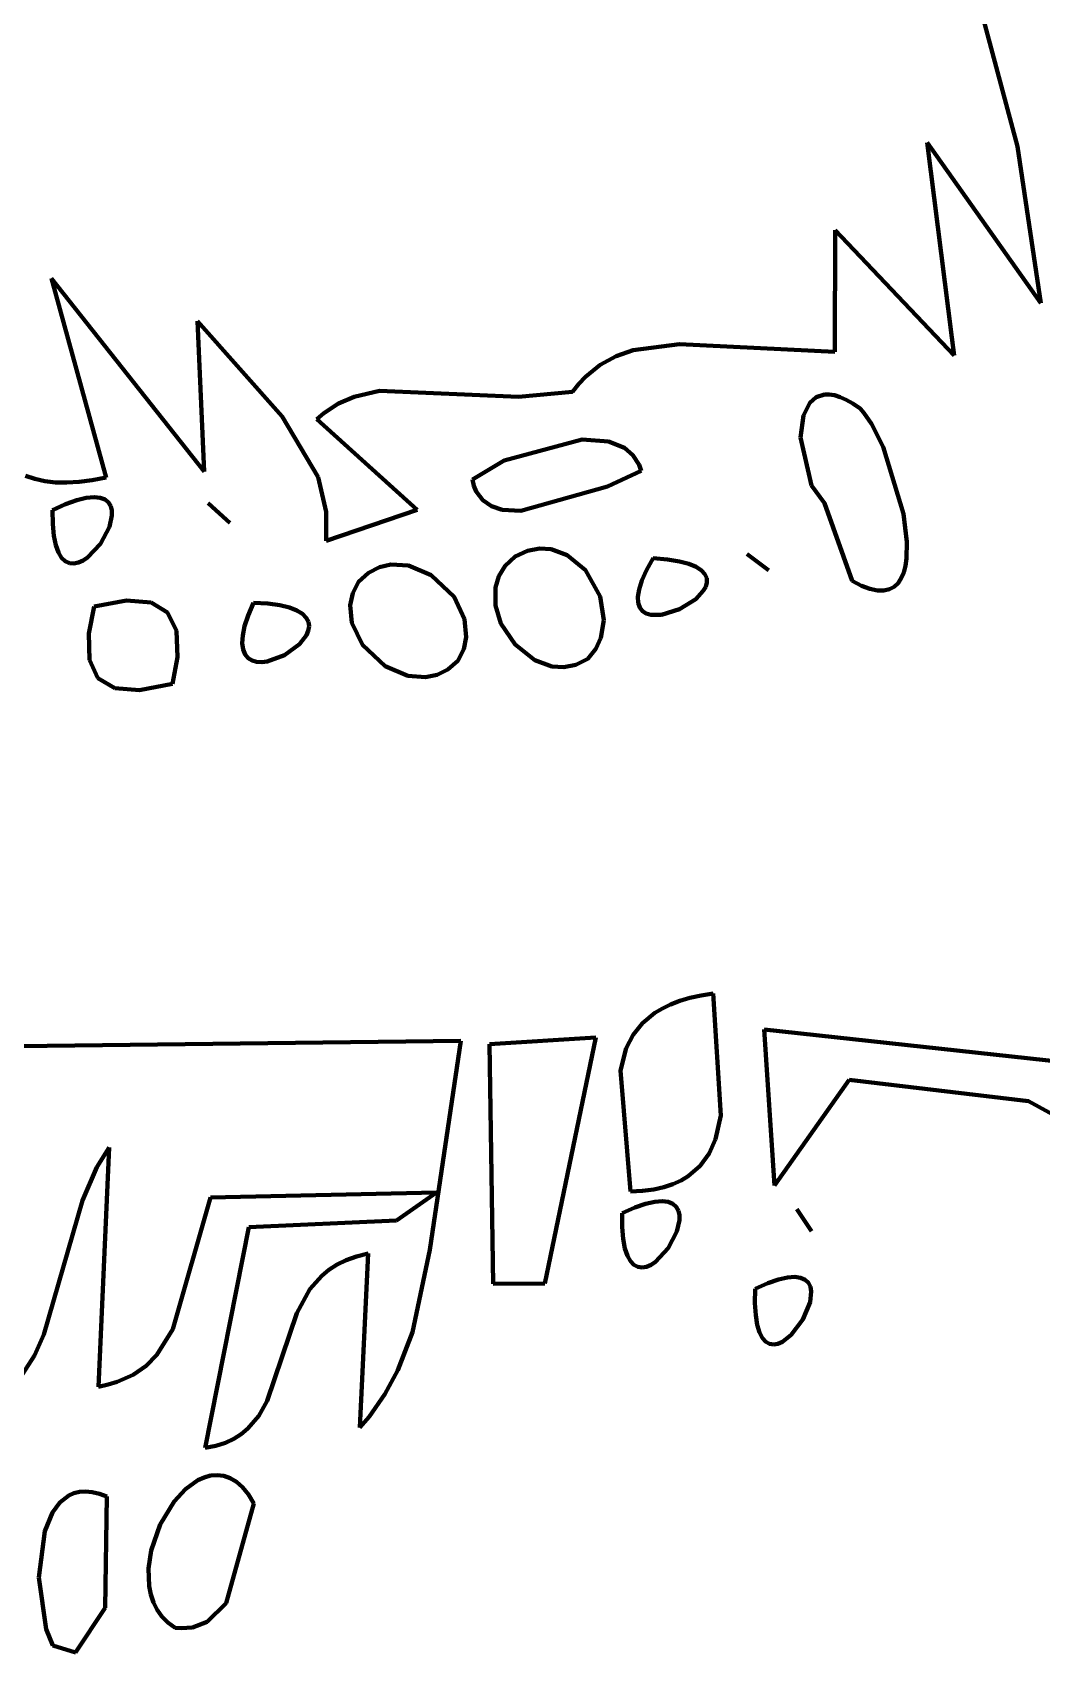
# Model space of a CAD drawing. Header units: millimetres. Extents: x 0 to 11, y 0 to 14.1.
# Drawn here: x 9.221 to 9.54, y 2.01 to 2.523 of the extents above; entities that cross this region are included whole.
import ezdxf

# ---------------------------------------------------------------- set-up
doc = ezdxf.new("R2010")
doc.units = ezdxf.units.MM
doc.layers.add('color#010101ff', color=7, linetype='CONTINUOUS', lineweight=100)
doc.layers.add('color#fefefeff', color=7, linetype='CONTINUOUS', lineweight=100)

msp = doc.modelspace()

# ---------------------------------------------------------------- linework, layer by layer
at = {"layer": 'color#010101ff'}
for p, q in [((9.53281, 2.48704), (9.47096, 2.71975)), ((9.51207, 2.42648), (9.50419, 2.4883)), ((9.50419, 2.4883), (9.54019, 2.43738)), ((9.54019, 2.43738), (9.53281, 2.48704)), ((9.47493, 2.4219), (9.47507, 2.46056)), ((9.47507, 2.46056), (9.5128, 2.42074)), ((9.2441, 2.38213), (9.2268, 2.44519)), ((9.2268, 2.44519), (9.27517, 2.38396)), ((9.27517, 2.38396), (9.27298, 2.43169)), ((9.27298, 2.43169), (9.29986, 2.40149)), ((9.5128, 2.42074), (9.51207, 2.42648)), ((9.40062, 2.41778), (9.40566, 2.42053)), ((9.40566, 2.42053), (9.41106, 2.42244)), ((9.41106, 2.42244), (9.42575, 2.42433)), ((9.42575, 2.42433), (9.47493, 2.4219)), ((9.39599, 2.41406), (9.40062, 2.41778)), ((9.3227, 2.40769), (9.33065, 2.40957)), ((9.33065, 2.40957), (9.37468, 2.4077)), ((9.37468, 2.4077), (9.39184, 2.40926)), ((9.39184, 2.40926), (9.39385, 2.4118)), ((9.39385, 2.4118), (9.39599, 2.41406)), ((9.31305, 2.40247), (9.31772, 2.40552)), ((9.31772, 2.40552), (9.3227, 2.40769)), ((9.46703, 2.40579), (9.46499, 2.40181)), ((9.46906, 2.40754), (9.46703, 2.40579)), ((9.47164, 2.40839), (9.46906, 2.40754)), ((9.47315, 2.40842), (9.47164, 2.40839)), ((9.47481, 2.40817), (9.47315, 2.40842)), ((9.47662, 2.40762), (9.47481, 2.40817)), ((9.47858, 2.40675), (9.47662, 2.40762)), ((9.4807, 2.40553), (9.47858, 2.40675)), ((9.48297, 2.40395), (9.4807, 2.40553)), ((9.29986, 2.40149), (9.31125, 2.38222)), ((9.31084, 2.40058), (9.31305, 2.40247)), ((9.34264, 2.37187), (9.31084, 2.40058)), ((9.46499, 2.40181), (9.46404, 2.3948)), ((9.48416, 2.40265), (9.48297, 2.40395)), ((9.48661, 2.39909), (9.48416, 2.40265)), ((9.49023, 2.39186), (9.48661, 2.39909)), ((9.39495, 2.39419), (9.37014, 2.38745)), ((9.40322, 2.39356), (9.39495, 2.39419)), ((9.46404, 2.3948), (9.46757, 2.37961)), ((9.40831, 2.39147), (9.40322, 2.39356)), ((9.41098, 2.38919), (9.40831, 2.39147)), ((9.41294, 2.38612), (9.41098, 2.38919)), ((9.49668, 2.37061), (9.49023, 2.39186)), ((9.37014, 2.38745), (9.36012, 2.3815)), ((9.40298, 2.37929), (9.41362, 2.38426)), ((9.41362, 2.38426), (9.41294, 2.38612)), ((9.21857, 2.38261), (9.22148, 2.38165)), ((9.22148, 2.38165), (9.22462, 2.38097)), ((9.22462, 2.38097), (9.22801, 2.38057)), ((9.22801, 2.38057), (9.23164, 2.38047)), ((9.23164, 2.38047), (9.23553, 2.38069)), ((9.23553, 2.38069), (9.23968, 2.38124)), ((9.23968, 2.38124), (9.2441, 2.38213)), ((9.31125, 2.38222), (9.3138, 2.37118)), ((9.36012, 2.3815), (9.36062, 2.37948)), ((9.36062, 2.37948), (9.36134, 2.37771)), ((9.37551, 2.3715), (9.40298, 2.37929)), ((9.46757, 2.37961), (9.47172, 2.37393)), ((9.23124, 2.37363), (9.22712, 2.3718)), ((9.23478, 2.37489), (9.23124, 2.37363)), ((9.23777, 2.37561), (9.23478, 2.37489)), ((9.24024, 2.37586), (9.23777, 2.37561)), ((9.24222, 2.37567), (9.24024, 2.37586)), ((9.24375, 2.3751), (9.24222, 2.37567)), ((9.24485, 2.37421), (9.24375, 2.3751)), ((9.24556, 2.37303), (9.24485, 2.37421)), ((9.27637, 2.37399), (9.27896, 2.37166)), ((9.28327, 2.36778), (9.27637, 2.37399)), ((9.36134, 2.37771), (9.3634, 2.37491)), ((9.3634, 2.37491), (9.36618, 2.373)), ((9.47172, 2.37393), (9.48042, 2.3493)), ((9.22712, 2.3718), (9.22718, 2.36734)), ((9.24513, 2.36649), (9.24593, 2.37002)), ((9.24591, 2.37161), (9.24556, 2.37303)), ((9.24593, 2.37002), (9.24591, 2.37161)), ((9.27896, 2.37166), (9.28327, 2.36778)), ((9.3138, 2.37118), (9.31383, 2.36207)), ((9.31383, 2.36207), (9.34264, 2.37187)), ((9.36618, 2.373), (9.36955, 2.37189)), ((9.36955, 2.37189), (9.37551, 2.3715)), ((9.49775, 2.36167), (9.49668, 2.37061)), ((9.22718, 2.36734), (9.22753, 2.36365)), ((9.22753, 2.36365), (9.22814, 2.36067)), ((9.24227, 2.36109), (9.24513, 2.36649)), ((9.22814, 2.36067), (9.22896, 2.35837)), ((9.22896, 2.35837), (9.22998, 2.35668)), ((9.23822, 2.35676), (9.24227, 2.36109)), ((9.3776, 2.35885), (9.37371, 2.35704)), ((9.38141, 2.35959), (9.3776, 2.35885)), ((9.38508, 2.35938), (9.38141, 2.35959)), ((9.3902, 2.35753), (9.38508, 2.35938)), ((9.44722, 2.35783), (9.45395, 2.3527)), ((9.45395, 2.3527), (9.44722, 2.35783)), ((9.49765, 2.3564), (9.49775, 2.36167)), ((9.22998, 2.35668), (9.23115, 2.35557)), ((9.23115, 2.35557), (9.23244, 2.35497)), ((9.23244, 2.35497), (9.23383, 2.35484)), ((9.23383, 2.35484), (9.23527, 2.35513)), ((9.23527, 2.35513), (9.23675, 2.35578)), ((9.23675, 2.35578), (9.23822, 2.35676)), ((9.33065, 2.35372), (9.32719, 2.35192)), ((9.33431, 2.35455), (9.33065, 2.35372)), ((9.33993, 2.35417), (9.33431, 2.35455)), ((9.3471, 2.35113), (9.33993, 2.35417)), ((9.37055, 2.35412), (9.36848, 2.3508)), ((9.37371, 2.35704), (9.37055, 2.35412)), ((9.39593, 2.35277), (9.3902, 2.35753)), ((9.40064, 2.34439), (9.39593, 2.35277)), ((9.41532, 2.35271), (9.41385, 2.34942)), ((9.41742, 2.3565), (9.41532, 2.35271)), ((9.42197, 2.35611), (9.41742, 2.3565)), ((9.42573, 2.3555), (9.42197, 2.35611)), ((9.42874, 2.3547), (9.42573, 2.3555)), ((9.43105, 2.35374), (9.42874, 2.3547)), ((9.43272, 2.35265), (9.43105, 2.35374)), ((9.4338, 2.35145), (9.43272, 2.35265)), ((9.49677, 2.35197), (9.49731, 2.35406)), ((9.49731, 2.35406), (9.49765, 2.3564)), ((9.32403, 2.34905), (9.3222, 2.34539)), ((9.32719, 2.35192), (9.32403, 2.34905)), ((9.35433, 2.34427), (9.3471, 2.35113)), ((9.36848, 2.3508), (9.3674, 2.34719)), ((9.41385, 2.34942), (9.41295, 2.34663)), ((9.43329, 2.34613), (9.43404, 2.34749)), ((9.43435, 2.35017), (9.4338, 2.35145)), ((9.43404, 2.34749), (9.43441, 2.34884)), ((9.43441, 2.34884), (9.43435, 2.35017)), ((9.48042, 2.3493), (9.48341, 2.34779)), ((9.48341, 2.34779), (9.48607, 2.3468)), ((9.49376, 2.34747), (9.495, 2.34865)), ((9.495, 2.34865), (9.496, 2.35016)), ((9.496, 2.35016), (9.49677, 2.35197)), ((9.25056, 2.34314), (9.24033, 2.34125)), ((9.2583, 2.34248), (9.25056, 2.34314)), ((9.26357, 2.33926), (9.2583, 2.34248)), ((9.29079, 2.34241), (9.28909, 2.33839)), ((9.29534, 2.34214), (9.29079, 2.34241)), ((9.3222, 2.34539), (9.32141, 2.34164)), ((9.35767, 2.33723), (9.35433, 2.34427)), ((9.3674, 2.34719), (9.36742, 2.3415)), ((9.40182, 2.33683), (9.40064, 2.34439)), ((9.41295, 2.34663), (9.41257, 2.3443)), ((9.41257, 2.3443), (9.41266, 2.34239)), ((9.41266, 2.34239), (9.41316, 2.3409)), ((9.42572, 2.34032), (9.43087, 2.34353)), ((9.43087, 2.34353), (9.43329, 2.34613)), ((9.48607, 2.3468), (9.48843, 2.3463)), ((9.48843, 2.3463), (9.49048, 2.34627)), ((9.49048, 2.34627), (9.49226, 2.34667)), ((9.49226, 2.34667), (9.49376, 2.34747)), ((9.24033, 2.34125), (9.23861, 2.33267)), ((9.26636, 2.3335), (9.26357, 2.33926)), ((9.28909, 2.33839), (9.28796, 2.33492)), ((9.29912, 2.34162), (9.29534, 2.34214)), ((9.30217, 2.34089), (9.29912, 2.34162)), ((9.30455, 2.33996), (9.30217, 2.34089)), ((9.30632, 2.33888), (9.30455, 2.33996)), ((9.3075, 2.33766), (9.30632, 2.33888)), ((9.30817, 2.33634), (9.3075, 2.33766)), ((9.32141, 2.34164), (9.32194, 2.33604)), ((9.35819, 2.33153), (9.35767, 2.33723)), ((9.36742, 2.3415), (9.36917, 2.33586)), ((9.41316, 2.3409), (9.41402, 2.33978)), ((9.41402, 2.33978), (9.41519, 2.33902)), ((9.41519, 2.33902), (9.41662, 2.33858)), ((9.41662, 2.33858), (9.42002, 2.33857)), ((9.42002, 2.33857), (9.42572, 2.34032)), ((9.23861, 2.33267), (9.23877, 2.32428)), ((9.26668, 2.32518), (9.26636, 2.3335)), ((9.28796, 2.33492), (9.28734, 2.33198)), ((9.30538, 2.32931), (9.30752, 2.3321)), ((9.30752, 2.3321), (9.30813, 2.33353)), ((9.30813, 2.33353), (9.30836, 2.33496)), ((9.30836, 2.33496), (9.30817, 2.33634)), ((9.32194, 2.33604), (9.32528, 2.3291)), ((9.36917, 2.33586), (9.37363, 2.32912)), ((9.40086, 2.33124), (9.40182, 2.33683)), ((9.28734, 2.33198), (9.2872, 2.32953)), ((9.2872, 2.32953), (9.28747, 2.32755)), ((9.28747, 2.32755), (9.28811, 2.32601)), ((9.3006, 2.3258), (9.30538, 2.32931)), ((9.32528, 2.3291), (9.3325, 2.3223)), ((9.35553, 2.32396), (9.35738, 2.32771)), ((9.35738, 2.32771), (9.35819, 2.33153)), ((9.37363, 2.32912), (9.37988, 2.32417)), ((9.39671, 2.32462), (9.39922, 2.32777)), ((9.39922, 2.32777), (9.40086, 2.33124)), ((9.23877, 2.32428), (9.2415, 2.31848)), ((9.26514, 2.31669), (9.26668, 2.32518)), ((9.28811, 2.32601), (9.28907, 2.32487)), ((9.28907, 2.32487), (9.29031, 2.32411)), ((9.29031, 2.32411), (9.29176, 2.3237)), ((9.29176, 2.3237), (9.29338, 2.3236)), ((9.29338, 2.3236), (9.29513, 2.32379)), ((9.29513, 2.32379), (9.3006, 2.3258)), ((9.3325, 2.3223), (9.33965, 2.31922)), ((9.35237, 2.32123), (9.35553, 2.32396)), ((9.37988, 2.32417), (9.3853, 2.32222)), ((9.3853, 2.32222), (9.38909, 2.32198)), ((9.38909, 2.32198), (9.39293, 2.32274)), ((9.39293, 2.32274), (9.39671, 2.32462)), ((9.2415, 2.31848), (9.24681, 2.31529)), ((9.25469, 2.31469), (9.26514, 2.31669)), ((9.33965, 2.31922), (9.34526, 2.31877)), ((9.34526, 2.31877), (9.34891, 2.31953)), ((9.34891, 2.31953), (9.35237, 2.32123)), ((9.24681, 2.31529), (9.25469, 2.31469)), ((9.42293, 2.21506), (9.42031, 2.2138)), ((9.42584, 2.21617), (9.42293, 2.21506)), ((9.42905, 2.21711), (9.42584, 2.21617)), ((9.43256, 2.21788), (9.42905, 2.21711)), ((9.43641, 2.21847), (9.43256, 2.21788)), ((9.43886, 2.17987), (9.43641, 2.21847)), ((9.41403, 2.20913), (9.41103, 2.20537)), ((9.41796, 2.21238), (9.41403, 2.20913)), ((9.42031, 2.2138), (9.41796, 2.21238)), ((9.39921, 2.20461), (9.36559, 2.20248)), ((9.38306, 2.12658), (9.39921, 2.20461)), ((9.41103, 2.20537), (9.40888, 2.20116)), ((9.56193, 2.19517), (9.45254, 2.20714)), ((9.45254, 2.20714), (9.4558, 2.15763)), ((9.3565, 2.20352), (9.1595, 2.20106)), ((9.34665, 2.13722), (9.3565, 2.20352)), ((9.36559, 2.20248), (9.3667, 2.12645)), ((9.40888, 2.20116), (9.40701, 2.19413)), ((9.40701, 2.19413), (9.41021, 2.1557)), ((9.4558, 2.15763), (9.4795, 2.19113)), ((9.4795, 2.19113), (9.53629, 2.18435)), ((9.53629, 2.18435), (9.54615, 2.17897)), ((9.43718, 2.17231), (9.43886, 2.17987)), ((9.24114, 2.16347), (9.24501, 2.16968)), ((9.24501, 2.16968), (9.24161, 2.09386)), ((9.43233, 2.16388), (9.43518, 2.16782)), ((9.43518, 2.16782), (9.43718, 2.17231)), ((9.23664, 2.15285), (9.24114, 2.16347)), ((9.42852, 2.16059), (9.43233, 2.16388)), ((9.42077, 2.15712), (9.42364, 2.15807)), ((9.42364, 2.15807), (9.42623, 2.15923)), ((9.42623, 2.15923), (9.42852, 2.16059)), ((9.22438, 2.11039), (9.23664, 2.15285)), ((9.26517, 2.1121), (9.27715, 2.15388)), ((9.27715, 2.15388), (9.34875, 2.15546)), ((9.34875, 2.15546), (9.33605, 2.1465)), ((9.41021, 2.1557), (9.41406, 2.15593)), ((9.41406, 2.15593), (9.41758, 2.1564)), ((9.41789, 2.15247), (9.41499, 2.15181)), ((9.41758, 2.1564), (9.42077, 2.15712)), ((9.42027, 2.15265), (9.41789, 2.15247)), ((9.42219, 2.15241), (9.42027, 2.15265)), ((9.42366, 2.15179), (9.42219, 2.15241)), ((9.41156, 2.15064), (9.40755, 2.1489)), ((9.40755, 2.1489), (9.40758, 2.14441)), ((9.41499, 2.15181), (9.41156, 2.15064)), ((9.42471, 2.15086), (9.42366, 2.15179)), ((9.42539, 2.14965), (9.42471, 2.15086)), ((9.42572, 2.14822), (9.42539, 2.14965)), ((9.42573, 2.14662), (9.42572, 2.14822)), ((9.4629, 2.15018), (9.46752, 2.14312)), ((9.46752, 2.14312), (9.4629, 2.15018)), ((9.28931, 2.14441), (9.27549, 2.07445)), ((9.33605, 2.1465), (9.28931, 2.14441)), ((9.40758, 2.14441), (9.40789, 2.14068)), ((9.42212, 2.13772), (9.42492, 2.14308)), ((9.42492, 2.14308), (9.42573, 2.14662)), ((9.34114, 2.11119), (9.34665, 2.13722)), ((9.40789, 2.14068), (9.40845, 2.13767)), ((9.40845, 2.13767), (9.40923, 2.13532)), ((9.41816, 2.13346), (9.42212, 2.13772)), ((9.31469, 2.13092), (9.31727, 2.13259)), ((9.31727, 2.13259), (9.32017, 2.13401)), ((9.32017, 2.13401), (9.32343, 2.13518)), ((9.32343, 2.13518), (9.32706, 2.13607)), ((9.32706, 2.13607), (9.32449, 2.08087)), ((9.40923, 2.13532), (9.41019, 2.1336)), ((9.41019, 2.1336), (9.41132, 2.13244)), ((9.41132, 2.13244), (9.41256, 2.13181)), ((9.41256, 2.13181), (9.4139, 2.13164)), ((9.4139, 2.13164), (9.4153, 2.13189)), ((9.4153, 2.13189), (9.41673, 2.13251)), ((9.41673, 2.13251), (9.41816, 2.13346)), ((9.30861, 2.12472), (9.3124, 2.12904)), ((9.3124, 2.12904), (9.31469, 2.13092)), ((9.45369, 2.12667), (9.44973, 2.12492)), ((9.45707, 2.12784), (9.45369, 2.12667)), ((9.45992, 2.12848), (9.45707, 2.12784)), ((9.46226, 2.12865), (9.45992, 2.12848)), ((9.46413, 2.12839), (9.46226, 2.12865)), ((9.46555, 2.12775), (9.46413, 2.12839)), ((9.46657, 2.12678), (9.46555, 2.12775)), ((9.4672, 2.12554), (9.46657, 2.12678)), ((9.30446, 2.11714), (9.30861, 2.12472)), ((9.3667, 2.12645), (9.38306, 2.12658)), ((9.44973, 2.12492), (9.44966, 2.12032)), ((9.46716, 2.12067), (9.46749, 2.12408)), ((9.46749, 2.12408), (9.4672, 2.12554)), ((9.29512, 2.08936), (9.30446, 2.11714)), ((9.44966, 2.12032), (9.44989, 2.11651)), ((9.44989, 2.11651), (9.45037, 2.11343)), ((9.46486, 2.11513), (9.46716, 2.12067)), ((9.26018, 2.10391), (9.26517, 2.1121)), ((9.33647, 2.09907), (9.34114, 2.11119)), ((9.45037, 2.11343), (9.45108, 2.11103)), ((9.46117, 2.11027), (9.46486, 2.11513)), ((9.22133, 2.10373), (9.22438, 2.11039)), ((9.45108, 2.11103), (9.45199, 2.10926)), ((9.45199, 2.10926), (9.45306, 2.10806)), ((9.45306, 2.10806), (9.45427, 2.1074)), ((9.45427, 2.1074), (9.45558, 2.10722)), ((9.45558, 2.10722), (9.45695, 2.10747)), ((9.45695, 2.10747), (9.45837, 2.10809)), ((9.45837, 2.10809), (9.46117, 2.11027)), ((9.21757, 2.09787), (9.22133, 2.10373)), ((9.25677, 2.10049), (9.26018, 2.10391)), ((9.24759, 2.09539), (9.25261, 2.09762)), ((9.25261, 2.09762), (9.25677, 2.10049)), ((9.33238, 2.09146), (9.33647, 2.09907)), ((9.24161, 2.09386), (9.24473, 2.09453)), ((9.24473, 2.09453), (9.24759, 2.09539)), ((9.32738, 2.08428), (9.33238, 2.09146)), ((9.29244, 2.08462), (9.29512, 2.08936)), ((9.28689, 2.07883), (9.28898, 2.08056)), ((9.28898, 2.08056), (9.29244, 2.08462)), ((9.32449, 2.08087), (9.32738, 2.08428)), ((9.27885, 2.07512), (9.28185, 2.07609)), ((9.28185, 2.07609), (9.28452, 2.07733)), ((9.28452, 2.07733), (9.28689, 2.07883)), ((9.27549, 2.07445), (9.27885, 2.07512)), ((9.27514, 2.0651), (9.27311, 2.06418)), ((9.27719, 2.06566), (9.27514, 2.0651)), ((9.27926, 2.06583), (9.27719, 2.06566)), ((9.28132, 2.06557), (9.27926, 2.06583)), ((9.28336, 2.06486), (9.28132, 2.06557)), ((9.23388, 2.06007), (9.23224, 2.05934)), ((9.23566, 2.06051), (9.23388, 2.06007)), ((9.23759, 2.06064), (9.23566, 2.06051)), ((9.23968, 2.06044), (9.23759, 2.06064)), ((9.24193, 2.0599), (9.23968, 2.06044)), ((9.24434, 2.05899), (9.24193, 2.0599)), ((9.26921, 2.06137), (9.26564, 2.05749)), ((9.27311, 2.06418), (9.26921, 2.06137)), ((9.28535, 2.06367), (9.28336, 2.06486)), ((9.28729, 2.06196), (9.28535, 2.06367)), ((9.28915, 2.0597), (9.28729, 2.06196)), ((9.2294, 2.05712), (9.2271, 2.05401)), ((9.23224, 2.05934), (9.2294, 2.05712)), ((9.24372, 2.02376), (9.24434, 2.05899)), ((9.26564, 2.05749), (9.26122, 2.05019)), ((9.28207, 2.02526), (9.29091, 2.05686)), ((9.29091, 2.05686), (9.28915, 2.0597)), ((9.2271, 2.05401), (9.22463, 2.04802)), ((9.26122, 2.05019), (9.25833, 2.04187)), ((9.22463, 2.04802), (9.2228, 2.03341)), ((9.25833, 2.04187), (9.25749, 2.03616)), ((9.25749, 2.03616), (9.25769, 2.03061)), ((9.2228, 2.03341), (9.22507, 2.01697)), ((9.25769, 2.03061), (9.25822, 2.02798)), ((9.25822, 2.02798), (9.25906, 2.02548)), ((9.25906, 2.02548), (9.26024, 2.02314)), ((9.27614, 2.01935), (9.28207, 2.02526)), ((9.23434, 2.00955), (9.24372, 2.02376)), ((9.26024, 2.02314), (9.26176, 2.021)), ((9.26176, 2.021), (9.26365, 2.01909)), ((9.26365, 2.01909), (9.26592, 2.01743)), ((9.27149, 2.01755), (9.27614, 2.01935)), ((9.22507, 2.01697), (9.2272, 2.0118)), ((9.26592, 2.01743), (9.26789, 2.01727)), ((9.26789, 2.01727), (9.27149, 2.01755)), ((9.2272, 2.0118), (9.23434, 2.00955))]:
    msp.add_line(p, q, dxfattribs=at)
at = {"layer": 'color#fefefeff'}
for p, q in [((9.47096, 2.71975), (9.53281, 2.48704)), ((9.54019, 2.43738), (9.50419, 2.4883)), ((9.50419, 2.4883), (9.51207, 2.42648)), ((9.53281, 2.48704), (9.54019, 2.43738)), ((9.47507, 2.46056), (9.47493, 2.4219)), ((9.5128, 2.42074), (9.47507, 2.46056)), ((9.27517, 2.38396), (9.2268, 2.44519)), ((9.2268, 2.44519), (9.2441, 2.38213)), ((9.29986, 2.40149), (9.27298, 2.43169)), ((9.27298, 2.43169), (9.27517, 2.38396)), ((9.51207, 2.42648), (9.5128, 2.42074)), ((9.40566, 2.42053), (9.40062, 2.41778)), ((9.41106, 2.42244), (9.40566, 2.42053)), ((9.42575, 2.42433), (9.41106, 2.42244)), ((9.47493, 2.4219), (9.42575, 2.42433)), ((9.40062, 2.41778), (9.39599, 2.41406)), ((9.33065, 2.40957), (9.3227, 2.40769)), ((9.37468, 2.4077), (9.33065, 2.40957)), ((9.39184, 2.40926), (9.37468, 2.4077)), ((9.39385, 2.4118), (9.39184, 2.40926)), ((9.39599, 2.41406), (9.39385, 2.4118)), ((9.31772, 2.40552), (9.31305, 2.40247)), ((9.3227, 2.40769), (9.31772, 2.40552)), ((9.46499, 2.40181), (9.46703, 2.40579)), ((9.46703, 2.40579), (9.46906, 2.40754)), ((9.46906, 2.40754), (9.47164, 2.40839)), ((9.47164, 2.40839), (9.47315, 2.40842)), ((9.47315, 2.40842), (9.47481, 2.40817)), ((9.47481, 2.40817), (9.47662, 2.40762)), ((9.47662, 2.40762), (9.47858, 2.40675)), ((9.47858, 2.40675), (9.4807, 2.40553)), ((9.4807, 2.40553), (9.48297, 2.40395)), ((9.31125, 2.38222), (9.29986, 2.40149)), ((9.31305, 2.40247), (9.31084, 2.40058)), ((9.31084, 2.40058), (9.34264, 2.37187)), ((9.46404, 2.3948), (9.46499, 2.40181)), ((9.48297, 2.40395), (9.48416, 2.40265)), ((9.48416, 2.40265), (9.48661, 2.39909)), ((9.48661, 2.39909), (9.49023, 2.39186)), ((9.37014, 2.38745), (9.39495, 2.39419)), ((9.39495, 2.39419), (9.40322, 2.39356)), ((9.46757, 2.37961), (9.46404, 2.3948)), ((9.40322, 2.39356), (9.40831, 2.39147)), ((9.40831, 2.39147), (9.41098, 2.38919)), ((9.41098, 2.38919), (9.41294, 2.38612)), ((9.49023, 2.39186), (9.49668, 2.37061)), ((9.36012, 2.3815), (9.37014, 2.38745)), ((9.41362, 2.38426), (9.40298, 2.37929)), ((9.41294, 2.38612), (9.41362, 2.38426)), ((9.22148, 2.38165), (9.21857, 2.38261)), ((9.22462, 2.38097), (9.22148, 2.38165)), ((9.22801, 2.38057), (9.22462, 2.38097)), ((9.23164, 2.38047), (9.22801, 2.38057)), ((9.23553, 2.38069), (9.23164, 2.38047)), ((9.23968, 2.38124), (9.23553, 2.38069)), ((9.2441, 2.38213), (9.23968, 2.38124)), ((9.3138, 2.37118), (9.31125, 2.38222)), ((9.36062, 2.37948), (9.36012, 2.3815)), ((9.36134, 2.37771), (9.36062, 2.37948)), ((9.40298, 2.37929), (9.37551, 2.3715)), ((9.47172, 2.37393), (9.46757, 2.37961)), ((9.22712, 2.3718), (9.23124, 2.37363)), ((9.23124, 2.37363), (9.23478, 2.37489)), ((9.23478, 2.37489), (9.23777, 2.37561)), ((9.23777, 2.37561), (9.24024, 2.37586)), ((9.24024, 2.37586), (9.24222, 2.37567)), ((9.24222, 2.37567), (9.24375, 2.3751)), ((9.24375, 2.3751), (9.24485, 2.37421)), ((9.24485, 2.37421), (9.24556, 2.37303)), ((9.27637, 2.37399), (9.28327, 2.36778)), ((9.27896, 2.37166), (9.27637, 2.37399)), ((9.3634, 2.37491), (9.36134, 2.37771)), ((9.36618, 2.373), (9.3634, 2.37491)), ((9.48042, 2.3493), (9.47172, 2.37393)), ((9.22718, 2.36734), (9.22712, 2.3718)), ((9.24593, 2.37002), (9.24513, 2.36649)), ((9.24556, 2.37303), (9.24591, 2.37161)), ((9.24591, 2.37161), (9.24593, 2.37002)), ((9.28327, 2.36778), (9.27896, 2.37166)), ((9.31383, 2.36207), (9.3138, 2.37118)), ((9.34264, 2.37187), (9.31383, 2.36207)), ((9.36955, 2.37189), (9.36618, 2.373)), ((9.37551, 2.3715), (9.36955, 2.37189)), ((9.49668, 2.37061), (9.49775, 2.36167)), ((9.22753, 2.36365), (9.22718, 2.36734)), ((9.22814, 2.36067), (9.22753, 2.36365)), ((9.24513, 2.36649), (9.24227, 2.36109)), ((9.22896, 2.35837), (9.22814, 2.36067)), ((9.22998, 2.35668), (9.22896, 2.35837)), ((9.24227, 2.36109), (9.23822, 2.35676)), ((9.37371, 2.35704), (9.3776, 2.35885)), ((9.3776, 2.35885), (9.38141, 2.35959)), ((9.38141, 2.35959), (9.38508, 2.35938)), ((9.38508, 2.35938), (9.3902, 2.35753)), ((9.44722, 2.35783), (9.45395, 2.3527)), ((9.45395, 2.3527), (9.44722, 2.35783)), ((9.49775, 2.36167), (9.49765, 2.3564)), ((9.23115, 2.35557), (9.22998, 2.35668)), ((9.23244, 2.35497), (9.23115, 2.35557)), ((9.23383, 2.35484), (9.23244, 2.35497)), ((9.23527, 2.35513), (9.23383, 2.35484)), ((9.23675, 2.35578), (9.23527, 2.35513)), ((9.23822, 2.35676), (9.23675, 2.35578)), ((9.32719, 2.35192), (9.33065, 2.35372)), ((9.33065, 2.35372), (9.33431, 2.35455)), ((9.33431, 2.35455), (9.33993, 2.35417)), ((9.33993, 2.35417), (9.3471, 2.35113)), ((9.36848, 2.3508), (9.37055, 2.35412)), ((9.37055, 2.35412), (9.37371, 2.35704)), ((9.3902, 2.35753), (9.39593, 2.35277)), ((9.39593, 2.35277), (9.40064, 2.34439)), ((9.41385, 2.34942), (9.41532, 2.35271)), ((9.41532, 2.35271), (9.41742, 2.3565)), ((9.41742, 2.3565), (9.42197, 2.35611)), ((9.42197, 2.35611), (9.42573, 2.3555)), ((9.42573, 2.3555), (9.42874, 2.3547)), ((9.42874, 2.3547), (9.43105, 2.35374)), ((9.43105, 2.35374), (9.43272, 2.35265)), ((9.43272, 2.35265), (9.4338, 2.35145)), ((9.49731, 2.35406), (9.49677, 2.35197)), ((9.49765, 2.3564), (9.49731, 2.35406)), ((9.3222, 2.34539), (9.32403, 2.34905)), ((9.32403, 2.34905), (9.32719, 2.35192)), ((9.3471, 2.35113), (9.35433, 2.34427)), ((9.3674, 2.34719), (9.36848, 2.3508)), ((9.41295, 2.34663), (9.41385, 2.34942)), ((9.43404, 2.34749), (9.43329, 2.34613)), ((9.4338, 2.35145), (9.43435, 2.35017)), ((9.43441, 2.34884), (9.43404, 2.34749)), ((9.43435, 2.35017), (9.43441, 2.34884)), ((9.48341, 2.34779), (9.48042, 2.3493)), ((9.48607, 2.3468), (9.48341, 2.34779)), ((9.495, 2.34865), (9.49376, 2.34747)), ((9.496, 2.35016), (9.495, 2.34865)), ((9.49677, 2.35197), (9.496, 2.35016)), ((9.24033, 2.34125), (9.25056, 2.34314)), ((9.25056, 2.34314), (9.2583, 2.34248)), ((9.2583, 2.34248), (9.26357, 2.33926)), ((9.28909, 2.33839), (9.29079, 2.34241)), ((9.29079, 2.34241), (9.29534, 2.34214)), ((9.32141, 2.34164), (9.3222, 2.34539)), ((9.35433, 2.34427), (9.35767, 2.33723)), ((9.36742, 2.3415), (9.3674, 2.34719)), ((9.40064, 2.34439), (9.40182, 2.33683)), ((9.41257, 2.3443), (9.41295, 2.34663)), ((9.41266, 2.34239), (9.41257, 2.3443)), ((9.41316, 2.3409), (9.41266, 2.34239)), ((9.43087, 2.34353), (9.42572, 2.34032)), ((9.43329, 2.34613), (9.43087, 2.34353)), ((9.48843, 2.3463), (9.48607, 2.3468)), ((9.49048, 2.34627), (9.48843, 2.3463)), ((9.49226, 2.34667), (9.49048, 2.34627)), ((9.49376, 2.34747), (9.49226, 2.34667)), ((9.23861, 2.33267), (9.24033, 2.34125)), ((9.26357, 2.33926), (9.26636, 2.3335)), ((9.28796, 2.33492), (9.28909, 2.33839)), ((9.29534, 2.34214), (9.29912, 2.34162)), ((9.29912, 2.34162), (9.30217, 2.34089)), ((9.30217, 2.34089), (9.30455, 2.33996)), ((9.30455, 2.33996), (9.30632, 2.33888)), ((9.30632, 2.33888), (9.3075, 2.33766)), ((9.3075, 2.33766), (9.30817, 2.33634)), ((9.32194, 2.33604), (9.32141, 2.34164)), ((9.35767, 2.33723), (9.35819, 2.33153)), ((9.36917, 2.33586), (9.36742, 2.3415)), ((9.41402, 2.33978), (9.41316, 2.3409)), ((9.41519, 2.33902), (9.41402, 2.33978)), ((9.41662, 2.33858), (9.41519, 2.33902)), ((9.42002, 2.33857), (9.41662, 2.33858)), ((9.42572, 2.34032), (9.42002, 2.33857)), ((9.23877, 2.32428), (9.23861, 2.33267)), ((9.26636, 2.3335), (9.26668, 2.32518)), ((9.28734, 2.33198), (9.28796, 2.33492)), ((9.30752, 2.3321), (9.30538, 2.32931)), ((9.30813, 2.33353), (9.30752, 2.3321)), ((9.30836, 2.33496), (9.30813, 2.33353)), ((9.30817, 2.33634), (9.30836, 2.33496)), ((9.32528, 2.3291), (9.32194, 2.33604)), ((9.37363, 2.32912), (9.36917, 2.33586)), ((9.40182, 2.33683), (9.40086, 2.33124)), ((9.2872, 2.32953), (9.28734, 2.33198)), ((9.28747, 2.32755), (9.2872, 2.32953)), ((9.28811, 2.32601), (9.28747, 2.32755)), ((9.30538, 2.32931), (9.3006, 2.3258)), ((9.3325, 2.3223), (9.32528, 2.3291)), ((9.35738, 2.32771), (9.35553, 2.32396)), ((9.35819, 2.33153), (9.35738, 2.32771)), ((9.37988, 2.32417), (9.37363, 2.32912)), ((9.39922, 2.32777), (9.39671, 2.32462)), ((9.40086, 2.33124), (9.39922, 2.32777)), ((9.2415, 2.31848), (9.23877, 2.32428)), ((9.26668, 2.32518), (9.26514, 2.31669)), ((9.28907, 2.32487), (9.28811, 2.32601)), ((9.29031, 2.32411), (9.28907, 2.32487)), ((9.29176, 2.3237), (9.29031, 2.32411)), ((9.29338, 2.3236), (9.29176, 2.3237)), ((9.29513, 2.32379), (9.29338, 2.3236)), ((9.3006, 2.3258), (9.29513, 2.32379)), ((9.33965, 2.31922), (9.3325, 2.3223)), ((9.35553, 2.32396), (9.35237, 2.32123)), ((9.3853, 2.32222), (9.37988, 2.32417)), ((9.38909, 2.32198), (9.3853, 2.32222)), ((9.39293, 2.32274), (9.38909, 2.32198)), ((9.39671, 2.32462), (9.39293, 2.32274)), ((9.24681, 2.31529), (9.2415, 2.31848)), ((9.26514, 2.31669), (9.25469, 2.31469)), ((9.34526, 2.31877), (9.33965, 2.31922)), ((9.34891, 2.31953), (9.34526, 2.31877)), ((9.35237, 2.32123), (9.34891, 2.31953)), ((9.25469, 2.31469), (9.24681, 2.31529)), ((9.42031, 2.2138), (9.42293, 2.21506)), ((9.42293, 2.21506), (9.42584, 2.21617)), ((9.42584, 2.21617), (9.42905, 2.21711)), ((9.42905, 2.21711), (9.43256, 2.21788)), ((9.43256, 2.21788), (9.43641, 2.21847)), ((9.43641, 2.21847), (9.43886, 2.17987)), ((9.41103, 2.20537), (9.41403, 2.20913)), ((9.41403, 2.20913), (9.41796, 2.21238)), ((9.41796, 2.21238), (9.42031, 2.2138)), ((9.36559, 2.20248), (9.39921, 2.20461)), ((9.39921, 2.20461), (9.38306, 2.12658)), ((9.40888, 2.20116), (9.41103, 2.20537)), ((9.4558, 2.15763), (9.45254, 2.20714)), ((9.45254, 2.20714), (9.56193, 2.19517)), ((9.1595, 2.20106), (9.3565, 2.20352)), ((9.3565, 2.20352), (9.34665, 2.13722)), ((9.3667, 2.12645), (9.36559, 2.20248)), ((9.40701, 2.19413), (9.40888, 2.20116)), ((9.41021, 2.1557), (9.40701, 2.19413)), ((9.4795, 2.19113), (9.4558, 2.15763)), ((9.53629, 2.18435), (9.4795, 2.19113)), ((9.54615, 2.17897), (9.53629, 2.18435)), ((9.43886, 2.17987), (9.43718, 2.17231)), ((9.24501, 2.16968), (9.24114, 2.16347)), ((9.24161, 2.09386), (9.24501, 2.16968)), ((9.43518, 2.16782), (9.43233, 2.16388)), ((9.43718, 2.17231), (9.43518, 2.16782)), ((9.24114, 2.16347), (9.23664, 2.15285)), ((9.43233, 2.16388), (9.42852, 2.16059)), ((9.42364, 2.15807), (9.42077, 2.15712)), ((9.42623, 2.15923), (9.42364, 2.15807)), ((9.42852, 2.16059), (9.42623, 2.15923)), ((9.23664, 2.15285), (9.22438, 2.11039)), ((9.27715, 2.15388), (9.26517, 2.1121)), ((9.34875, 2.15546), (9.27715, 2.15388)), ((9.33605, 2.1465), (9.34875, 2.15546)), ((9.41406, 2.15593), (9.41021, 2.1557)), ((9.41758, 2.1564), (9.41406, 2.15593)), ((9.41499, 2.15181), (9.41789, 2.15247)), ((9.42077, 2.15712), (9.41758, 2.1564)), ((9.41789, 2.15247), (9.42027, 2.15265)), ((9.42027, 2.15265), (9.42219, 2.15241)), ((9.42219, 2.15241), (9.42366, 2.15179)), ((9.40755, 2.1489), (9.41156, 2.15064)), ((9.40758, 2.14441), (9.40755, 2.1489)), ((9.41156, 2.15064), (9.41499, 2.15181)), ((9.42366, 2.15179), (9.42471, 2.15086)), ((9.42471, 2.15086), (9.42539, 2.14965)), ((9.42539, 2.14965), (9.42572, 2.14822)), ((9.42572, 2.14822), (9.42573, 2.14662)), ((9.4629, 2.15018), (9.46752, 2.14312)), ((9.46752, 2.14312), (9.4629, 2.15018)), ((9.27549, 2.07445), (9.28931, 2.14441)), ((9.28931, 2.14441), (9.33605, 2.1465)), ((9.40789, 2.14068), (9.40758, 2.14441)), ((9.42492, 2.14308), (9.42212, 2.13772)), ((9.42573, 2.14662), (9.42492, 2.14308)), ((9.34665, 2.13722), (9.34114, 2.11119)), ((9.40845, 2.13767), (9.40789, 2.14068)), ((9.40923, 2.13532), (9.40845, 2.13767)), ((9.42212, 2.13772), (9.41816, 2.13346)), ((9.31727, 2.13259), (9.31469, 2.13092)), ((9.32017, 2.13401), (9.31727, 2.13259)), ((9.32343, 2.13518), (9.32017, 2.13401)), ((9.32706, 2.13607), (9.32343, 2.13518)), ((9.32449, 2.08087), (9.32706, 2.13607)), ((9.41019, 2.1336), (9.40923, 2.13532)), ((9.41132, 2.13244), (9.41019, 2.1336)), ((9.41256, 2.13181), (9.41132, 2.13244)), ((9.4139, 2.13164), (9.41256, 2.13181)), ((9.4153, 2.13189), (9.4139, 2.13164)), ((9.41673, 2.13251), (9.4153, 2.13189)), ((9.41816, 2.13346), (9.41673, 2.13251)), ((9.3124, 2.12904), (9.30861, 2.12472)), ((9.31469, 2.13092), (9.3124, 2.12904)), ((9.44973, 2.12492), (9.45369, 2.12667)), ((9.45369, 2.12667), (9.45707, 2.12784)), ((9.45707, 2.12784), (9.45992, 2.12848)), ((9.45992, 2.12848), (9.46226, 2.12865)), ((9.46226, 2.12865), (9.46413, 2.12839)), ((9.46413, 2.12839), (9.46555, 2.12775)), ((9.46555, 2.12775), (9.46657, 2.12678)), ((9.46657, 2.12678), (9.4672, 2.12554)), ((9.30861, 2.12472), (9.30446, 2.11714)), ((9.38306, 2.12658), (9.3667, 2.12645)), ((9.44966, 2.12032), (9.44973, 2.12492)), ((9.46749, 2.12408), (9.46716, 2.12067)), ((9.4672, 2.12554), (9.46749, 2.12408)), ((9.30446, 2.11714), (9.29512, 2.08936)), ((9.44989, 2.11651), (9.44966, 2.12032)), ((9.45037, 2.11343), (9.44989, 2.11651)), ((9.46716, 2.12067), (9.46486, 2.11513)), ((9.26517, 2.1121), (9.26018, 2.10391)), ((9.34114, 2.11119), (9.33647, 2.09907)), ((9.45108, 2.11103), (9.45037, 2.11343)), ((9.46486, 2.11513), (9.46117, 2.11027)), ((9.22438, 2.11039), (9.22133, 2.10373)), ((9.45199, 2.10926), (9.45108, 2.11103)), ((9.45306, 2.10806), (9.45199, 2.10926)), ((9.45427, 2.1074), (9.45306, 2.10806)), ((9.45558, 2.10722), (9.45427, 2.1074)), ((9.45695, 2.10747), (9.45558, 2.10722)), ((9.45837, 2.10809), (9.45695, 2.10747)), ((9.46117, 2.11027), (9.45837, 2.10809)), ((9.22133, 2.10373), (9.21757, 2.09787)), ((9.26018, 2.10391), (9.25677, 2.10049)), ((9.25261, 2.09762), (9.24759, 2.09539)), ((9.25677, 2.10049), (9.25261, 2.09762)), ((9.33647, 2.09907), (9.33238, 2.09146)), ((9.24473, 2.09453), (9.24161, 2.09386)), ((9.24759, 2.09539), (9.24473, 2.09453)), ((9.33238, 2.09146), (9.32738, 2.08428)), ((9.29512, 2.08936), (9.29244, 2.08462)), ((9.28898, 2.08056), (9.28689, 2.07883)), ((9.29244, 2.08462), (9.28898, 2.08056)), ((9.32738, 2.08428), (9.32449, 2.08087)), ((9.28185, 2.07609), (9.27885, 2.07512)), ((9.28452, 2.07733), (9.28185, 2.07609)), ((9.28689, 2.07883), (9.28452, 2.07733)), ((9.27885, 2.07512), (9.27549, 2.07445)), ((9.27311, 2.06418), (9.27514, 2.0651)), ((9.27514, 2.0651), (9.27719, 2.06566)), ((9.27719, 2.06566), (9.27926, 2.06583)), ((9.27926, 2.06583), (9.28132, 2.06557)), ((9.28132, 2.06557), (9.28336, 2.06486)), ((9.23224, 2.05934), (9.23388, 2.06007)), ((9.23388, 2.06007), (9.23566, 2.06051)), ((9.23566, 2.06051), (9.23759, 2.06064)), ((9.23759, 2.06064), (9.23968, 2.06044)), ((9.23968, 2.06044), (9.24193, 2.0599)), ((9.24193, 2.0599), (9.24434, 2.05899)), ((9.26564, 2.05749), (9.26921, 2.06137)), ((9.26921, 2.06137), (9.27311, 2.06418)), ((9.28336, 2.06486), (9.28535, 2.06367)), ((9.28535, 2.06367), (9.28729, 2.06196)), ((9.28729, 2.06196), (9.28915, 2.0597)), ((9.2271, 2.05401), (9.2294, 2.05712)), ((9.2294, 2.05712), (9.23224, 2.05934)), ((9.24434, 2.05899), (9.24372, 2.02376)), ((9.26122, 2.05019), (9.26564, 2.05749)), ((9.29091, 2.05686), (9.28207, 2.02526)), ((9.28915, 2.0597), (9.29091, 2.05686)), ((9.22463, 2.04802), (9.2271, 2.05401)), ((9.25833, 2.04187), (9.26122, 2.05019)), ((9.2228, 2.03341), (9.22463, 2.04802)), ((9.25749, 2.03616), (9.25833, 2.04187)), ((9.25769, 2.03061), (9.25749, 2.03616)), ((9.22507, 2.01697), (9.2228, 2.03341)), ((9.25822, 2.02798), (9.25769, 2.03061)), ((9.25906, 2.02548), (9.25822, 2.02798)), ((9.26024, 2.02314), (9.25906, 2.02548)), ((9.28207, 2.02526), (9.27614, 2.01935)), ((9.24372, 2.02376), (9.23434, 2.00955)), ((9.26176, 2.021), (9.26024, 2.02314)), ((9.26365, 2.01909), (9.26176, 2.021)), ((9.26592, 2.01743), (9.26365, 2.01909)), ((9.27614, 2.01935), (9.27149, 2.01755)), ((9.2272, 2.0118), (9.22507, 2.01697)), ((9.26789, 2.01727), (9.26592, 2.01743)), ((9.27149, 2.01755), (9.26789, 2.01727)), ((9.23434, 2.00955), (9.2272, 2.0118))]:
    msp.add_line(p, q, dxfattribs=at)

doc.saveas('drawing.dxf')
